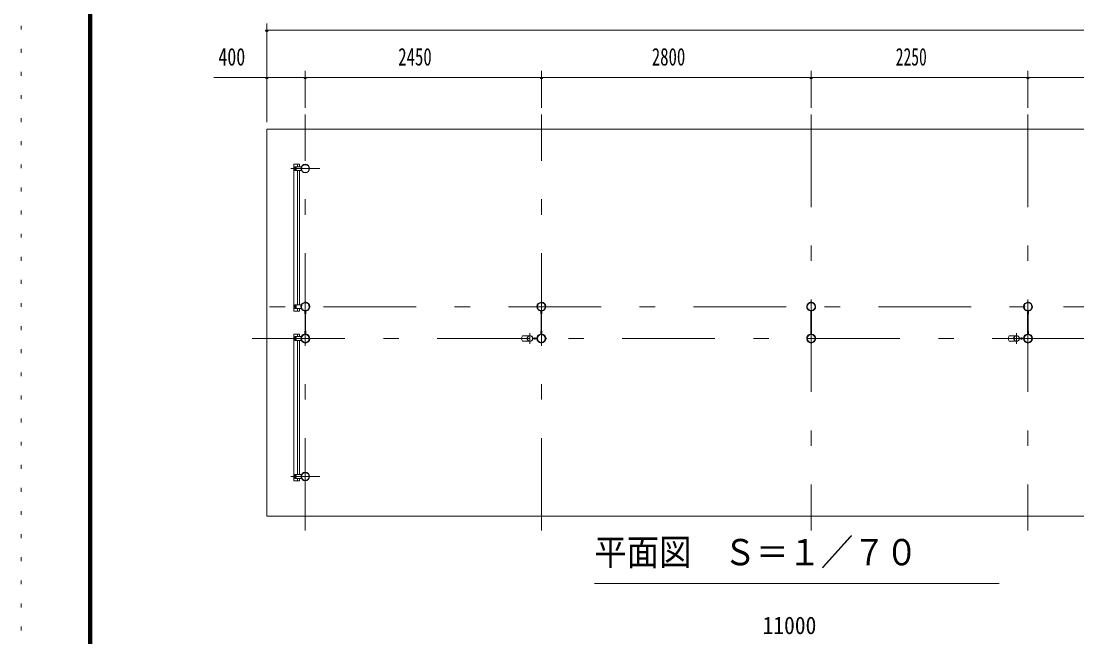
# Model space of a CAD drawing. Units: millimetres, scale not verified, with parts at other scales. Extents: x -34085 to 34091, y -14700 to 14700.
# Drawn here: x -7489 to 3469, y -5647 to 748 of the extents above; entities that cross this region are included whole.
import ezdxf
from ezdxf.enums import TextEntityAlignment as Align

# ---------------------------------------------------------------- set-up
doc = ezdxf.new("R2010")
doc.units = ezdxf.units.MM
doc.header["$LTSCALE"] = 80
doc.linetypes.add('USER3', pattern=[24, 12, -5, 2, -5])
doc.linetypes.add('USER4', pattern=[3, 0.5, -2.5])
for name, color, linetype, lineweight in [('0-2_1-07BOLD', 7, 'Continuous', 18), ('0-3_1-27CENTER', 3, 'USER3', 18), ('0-5_1-57DIM', 3, 'Continuous', 18), ('0-C_F-F1PAPER', 5, 'Continuous', 18), ('0-D_F-E_J_ADD', 5, 'USER4', 18)]:
    doc.layers.add(name, color=color, linetype=linetype, lineweight=lineweight)
doc.styles.add('ＭＳ ゴシック', font='')
doc.styles.get('ＭＳ ゴシック').set_extended_font_data('MS Gothic')

msp = doc.modelspace()

# ---------------------------------------------------------------- linework, layer by layer
at = {"layer": '0-2_1-07BOLD'}
for p, q in [((-4644.13, -763.46), (-4583.63, -763.46)), ((-4618.63, -763.46), (-4618.63, -738.46)), ((-4649.13, -798.46), (-4649.13, -768.46)), ((-4642.63, -778.65), (-4642.63, -774.96)), ((-4642.63, -788.26), (-4642.63, -791.96)), ((-4634.63, -774.96), (-4634.63, -778.65)), ((-4634.63, -791.96), (-4634.63, -788.26)), ((-4618.63, -803.46), (-4618.63, -2197.45)), ((-4601.03, -2197.45), (-4601.03, -803.46)), ((-4649.13, -2202.46), (-4649.13, -2232.46)), ((-4583.63, -2197.45), (-4644.13, -2197.45)), ((-4642.63, -2212.65), (-4642.63, -2208.95)), ((-4642.63, -2222.26), (-4642.63, -2225.96)), ((-4634.63, -2208.95), (-4634.63, -2212.65)), ((-4634.63, -2225.96), (-4634.63, -2222.26)), ((-4618.63, -2262.46), (-4618.63, -2237.46)), ((-4542.07, -2503.01), (-4542.07, -2261.91)), ((-4536.07, -2261.91), (-4536.07, -2503.01)), ((-2092.07, -2503.01), (-2092.07, -2261.91)), ((-2086.08, -2261.91), (-2086.08, -2503.01)), ((707.93, -2503.01), (707.93, -2261.91)), ((713.93, -2261.91), (713.93, -2503.01)), ((2957.93, -2503.01), (2957.93, -2261.91)), ((2963.93, -2261.91), (2963.93, -2503.01)), ((-4618.63, -2502.46), (-4618.63, -2527.46)), ((-4601.03, -2527.46), (-4601.03, -2502.46)), ((-2284.18, -2519.96), (-2216.59, -2519.96)), ((2765.83, -2519.96), (2833.41, -2519.96)), ((-4649.13, -2532.46), (-4649.13, -2562.46)), ((-4644.13, -2567.46), (-4583.63, -2567.46)), ((-4642.63, -2542.66), (-4642.63, -2538.96)), ((-4642.63, -2552.26), (-4642.63, -2555.96)), ((-4634.63, -2538.96), (-4634.63, -2542.66)), ((-4634.63, -2555.96), (-4634.63, -2552.26)), ((-4618.63, -3961.46), (-4618.63, -2567.46)), ((-4601.03, -2567.46), (-4601.03, -3961.46)), ((-2216.59, -2574.96), (-2284.18, -2574.96)), ((-2179.74, -2544.45), (-2133.53, -2544.45)), ((-2133.53, -2550.45), (-2179.74, -2550.45)), ((-2135, -2542.85), (-2178.34, -2542.85)), ((-2178.34, -2552.06), (-2135, -2552.06)), ((2833.41, -2574.96), (2765.83, -2574.96)), ((2870.27, -2544.45), (2916.48, -2544.45)), ((2916.48, -2550.45), (2870.27, -2550.45)), ((2915.01, -2542.85), (2871.66, -2542.85)), ((2871.66, -2552.06), (2915.01, -2552.06)), ((-4649.13, -3966.46), (-4649.13, -3996.46)), ((-4644.13, -4001.46), (-4583.63, -4001.46)), ((-4642.63, -3976.65), (-4642.63, -3972.96)), ((-4642.63, -3986.26), (-4642.63, -3989.96)), ((-4634.63, -3972.96), (-4634.63, -3976.65)), ((-4634.63, -3989.96), (-4634.63, -3986.26)), ((-4618.63, -4001.46), (-4618.63, -4026.46))]:
    msp.add_line(p, q, dxfattribs=at)
for points in [[(6060.93, -4392.46), (6060.93, -372.46), (-4939.08, -372.46), (-4939.08, -4392.46)], [(-4635.74, -778.46), (-4641.51, -778.46), (-4644.41, -783.46), (-4641.52, -788.46), (-4635.74, -788.46), (-4632.86, -783.46)], [(-4635.74, -2212.46), (-4641.52, -2212.46), (-4644.41, -2217.46), (-4641.51, -2222.46), (-4635.74, -2222.46), (-4632.86, -2217.46)], [(-4635.75, -2542.46), (-4632.86, -2547.46), (-4635.75, -2552.46), (-4641.52, -2552.46), (-4644.41, -2547.46), (-4641.52, -2542.46)], [(-4635.75, -3986.46), (-4632.86, -3981.46), (-4635.75, -3976.46), (-4641.52, -3976.46), (-4644.41, -3981.46), (-4641.52, -3986.46)]]:
    msp.add_lwpolyline(points, close=True, dxfattribs=at)
for points in [[(-4601.03, -2237.46), (-4601.03, -2262.46), (-4658.63, -2262.46), (-4658.63, -738.46), (-4601.03, -738.46), (-4601.03, -763.46)], [(-4583.63, -763.46), (-4583.63, -803.46), (-4644.13, -803.46)], [(-4644.13, -2237.46), (-4583.63, -2237.46), (-4583.63, -2197.45)], [(-4543.68, -2263.38), (-4543.68, -2292.46), (-4542.07, -2292.46)], [(-4536.07, -2292.46), (-4534.47, -2292.46), (-4534.47, -2263.38)], [(-2093.68, -2263.38), (-2093.68, -2292.46), (-2092.07, -2292.46)], [(-2086.08, -2292.46), (-2084.47, -2292.46), (-2084.47, -2263.38)], [(706.32, -2263.38), (706.32, -2292.46), (707.93, -2292.46)], [(713.93, -2292.46), (715.53, -2292.46), (715.53, -2263.38)], [(2956.33, -2263.38), (2956.33, -2292.46), (2957.93, -2292.46)], [(2963.93, -2292.46), (2965.53, -2292.46), (2965.53, -2263.38)], [(-4601.03, -2502.46), (-4658.63, -2502.46), (-4658.63, -4026.46), (-4601.03, -4026.46), (-4601.03, -4001.46)], [(-4542.07, -2472.46), (-4543.68, -2472.46), (-4543.68, -2501.54)], [(-4534.47, -2501.54), (-4534.47, -2472.46), (-4536.07, -2472.46)], [(-2092.07, -2472.46), (-2093.68, -2472.46), (-2093.68, -2501.54)], [(-2084.47, -2501.54), (-2084.47, -2472.46), (-2086.08, -2472.46)], [(707.93, -2472.46), (706.32, -2472.46), (706.32, -2501.54)], [(715.53, -2501.54), (715.53, -2472.46), (713.93, -2472.46)], [(2957.93, -2472.46), (2956.33, -2472.46), (2956.33, -2501.54)], [(2965.53, -2501.54), (2965.53, -2472.46), (2963.93, -2472.46)], [(-4583.63, -2567.46), (-4583.63, -2527.46), (-4644.13, -2527.46)], [(-4583.63, -4001.46), (-4583.63, -3961.46), (-4644.13, -3961.46)]]:
    msp.add_lwpolyline(points, dxfattribs=at)
for centre, radius in [((-4539.08, -783.46), 44.55), ((-4539.08, -783.46), 40.35), ((-4638.63, -783.46), 6.25), ((-4638.63, -783.46), 4.9), ((-4539.08, -2217.46), 44.55), ((-4539.08, -2217.46), 40.35), ((-4539.08, -2169.06), 2.25), ((-2089.08, -2217.46), 44.55), ((-2089.08, -2217.46), 40.35), ((-2089.08, -2169.06), 2.25), ((710.92, -2217.46), 44.55), ((710.92, -2217.46), 40.35), ((710.92, -2169.06), 3.85), ((710.92, -2169.06), 2.25), ((2960.93, -2217.46), 44.55), ((2960.93, -2217.46), 40.35), ((2960.93, -2169.06), 2.25), ((-4638.63, -2217.46), 6.25), ((-4638.63, -2217.46), 4.9), ((-4539.08, -2547.46), 44.55), ((-4539.08, -2547.46), 40.35), ((-2207.08, -2547.46), 27.5), ((-2089.08, -2547.46), 46.15), ((-2089.08, -2547.46), 44.55), ((-2089.08, -2547.46), 40.35), ((710.92, -2547.46), 44.55), ((710.92, -2547.46), 40.35), ((2842.93, -2547.46), 27.5), ((2960.93, -2547.46), 46.15), ((2960.93, -2547.46), 44.55), ((2960.93, -2547.46), 40.35), ((-4638.63, -2547.46), 6.25), ((-4638.63, -2547.46), 4.9), ((-4539.08, -2595.86), 2.25), ((-2238.43, -2547.46), 2.25), ((-2089.08, -2595.86), 2.25), ((-2040.68, -2547.46), 2.25), ((710.92, -2595.86), 3.85), ((710.92, -2595.86), 2.25), ((2811.58, -2547.46), 2.25), ((2960.93, -2595.86), 2.25), ((3009.33, -2547.46), 2.25), ((-4539.08, -3981.46), 44.55), ((-4539.08, -3981.46), 40.35), ((-4638.63, -3981.46), 6.25), ((-4638.63, -3981.46), 4.9)]:
    msp.add_circle(centre, radius, dxfattribs=at)
for centre, radius, start, end in [((-4644.13, -768.46), 5, 90, 180), ((-4644.13, -798.46), 5, 180, 270), ((-4638.63, -774.96), 4, 0, 180), ((-4638.63, -791.96), 4, 180, 0), ((-4539.08, -2217.46), 46.15, 93.78961, 264.28209), ((-4539.08, -2169.06), 3.85, 322.09525, 270.00276), ((-4539.08, -2217.46), 46.15, 275.72758, 90.00154), ((-2089.08, -2217.46), 46.15, 93.78961, 264.28209), ((-2089.08, -2169.06), 3.85, 322.09525, 270.00276), ((-2089.08, -2217.46), 46.15, 275.72758, 90.00154), ((710.92, -2217.46), 46.15, 275.71791, 264.28209), ((2960.93, -2217.46), 46.15, 93.78961, 264.28209), ((2960.93, -2169.06), 3.85, 322.09525, 270.00276), ((2960.93, -2217.46), 46.15, 275.72758, 90.00154), ((-4644.13, -2202.46), 5, 90, 180), ((-4644.13, -2232.46), 5, 180, 270), ((-4638.63, -2208.95), 4, 0, 180), ((-4638.63, -2225.96), 4, 180, 0), ((-4539.08, -2547.46), 46.15, 95.71837, 266.21085), ((-4539.08, -2547.46), 46.15, 269.99892, 84.27287), ((-2248.68, -2547.46), 44.9, 142.23546, 217.76454), ((-2207.08, -2547.46), 29.1, 9.09488, 180), ((-2189.67, -2547.46), 44.9, 142.23546, 160.41136), ((710.92, -2547.46), 46.15, 95.71837, 84.28163), ((2801.32, -2547.46), 44.9, 142.23546, 217.76454), ((2842.93, -2547.46), 29.1, 9.09488, 180), ((2860.33, -2547.46), 44.9, 142.23546, 160.41136), ((-4644.13, -2532.46), 5, 90, 180), ((-4644.13, -2562.46), 5, 180, 270), ((-4638.63, -2538.96), 4, 0, 180), ((-4638.63, -2555.96), 4, 180, 0), ((-4539.08, -2595.86), 3.85, 90, 37.90752), ((-2238.43, -2547.46), 3.85, 51.34222, 0), ((-2207.08, -2547.46), 29.1, 185.93016, 350.90877), ((-2189.67, -2547.46), 44.9, 199.58864, 217.76454), ((-2089.08, -2595.86), 3.85, 90, 37.90752), ((-2040.68, -2547.46), 3.85, 180, 127.90752), ((2811.58, -2547.46), 3.85, 51.34222, 0), ((2842.93, -2547.46), 29.1, 185.93016, 350.90877), ((2860.33, -2547.46), 44.9, 199.58864, 217.76454), ((2960.93, -2595.86), 3.85, 90, 37.90752), ((3009.33, -2547.46), 3.85, 180, 127.90752), ((-4644.13, -3966.46), 5, 90, 180), ((-4644.13, -3996.46), 5, 180, 270), ((-4638.63, -3972.96), 4, 0, 180), ((-4638.63, -3989.96), 4, 180, 0)]:
    msp.add_arc(centre, radius, start, end, dxfattribs=at)
at = {"layer": '0-3_1-27CENTER'}
for p, q in [((-4539.08, -4542.46), (-4539.08, -222.46)), ((-2089.08, -4542.46), (-2089.08, -222.46)), ((710.92, -222.46), (710.92, -4542.46)), ((2960.93, -222.46), (2960.93, -4542.46)), ((-4638.63, -800.96), (-4638.63, -765.96)), ((-4689.08, -783.46), (-4389.08, -783.46)), ((6210.93, -2217.46), (-5089.08, -2217.46)), ((-4638.63, -2234.96), (-4638.63, -2199.96)), ((-2207.08, -2492.46), (-2207.08, -2602.45)), ((2842.93, -2492.46), (2842.93, -2602.45)), ((-5089.08, -2547.46), (6210.93, -2547.46)), ((-4638.63, -2564.96), (-4638.63, -2529.96)), ((-2156.6, -2558.22), (-2156.6, -2536.69)), ((2893.4, -2558.22), (2893.4, -2536.69)), ((-4389.08, -3981.46), (-4689.08, -3981.46)), ((-4638.63, -3963.96), (-4638.63, -3998.96))]:
    msp.add_line(p, q, dxfattribs=at)
at = {"layer": '0-5_1-57DIM'}
for p, q in [((-4939.08, -302.46), (-4939.08, 722.54)), ((-4925.08, 652.54), (-4953.08, 652.54)), ((-4939.08, 652.54), (6060.92, 652.54)), ((-4539.08, -152.46), (-4539.08, 232.54)), ((-2089.08, -152.46), (-2089.08, 232.54)), ((710.92, -152.46), (710.92, 232.54)), ((2960.92, 232.54), (2960.92, -152.46)), ((-4939.08, 162.54), (-5488.58, 162.54)), ((-4925.08, 162.54), (-4953.08, 162.54)), ((-4939.08, 162.54), (-4539.08, 162.54)), ((-4525.08, 162.54), (-4553.08, 162.54)), ((-4539.08, 162.54), (-2089.08, 162.54)), ((-2075.08, 162.54), (-2103.08, 162.54)), ((-2089.08, 162.54), (710.92, 162.54)), ((724.92, 162.54), (696.92, 162.54)), ((710.92, 162.54), (2960.92, 162.54)), ((2974.92, 162.54), (2946.92, 162.54)), ((2960.92, 162.54), (5660.92, 162.54)), ((2660.92, -5092.46), (-1539.08, -5092.46))]:
    msp.add_line(p, q, dxfattribs=at)
for centre in [(-4939.08, 652.54), (-4939.08, 162.54), (-4539.08, 162.54), (-2089.08, 162.54), (710.92, 162.54), (2960.92, 162.54)]:
    msp.add_arc(centre, 14, 180, 0, dxfattribs=at)
at = {"layer": '0-C_F-F1PAPER'}
for points in [[(33391.46, -14000), (-6788.54, -14000), (-6788.54, 14140), (33391.46, 14140)], [(33387.96, -13996.5), (33387.96, 14136.5), (-6785.04, 14136.5), (-6785.04, -13996.5)], [(33384.46, -13993), (33384.46, 14133), (-6781.54, 14133), (-6781.54, -13993)], [(33380.96, -13989.5), (-6778.04, -13989.5), (-6778.04, 14129.5), (33380.96, 14129.5)], [(33377.46, -13986), (33377.46, 14126), (-6774.54, 14126), (-6774.54, -13986)], [(33373.96, -13982.5), (-6771.04, -13982.5), (-6771.04, 14122.5), (33373.96, 14122.5)], [(33370.46, -13979), (33370.46, 14119), (-6767.54, 14119), (-6767.54, -13979)], [(33366.96, -13975.5), (-6764.04, -13975.5), (-6764.04, 14115.5), (33366.96, 14115.5)], [(33363.46, -13972), (-6760.54, -13972), (-6760.54, 14112), (33363.46, 14112)], [(33359.96, -13968.5), (-6757.04, -13968.5), (-6757.04, 14108.5), (33359.96, 14108.5)], [(33356.46, -13965), (33356.46, 14105), (-6753.54, 14105), (-6753.54, -13965)]]:
    msp.add_lwpolyline(points, close=True, dxfattribs=at)
at = {"layer": '0-D_F-E_J_ADD'}
msp.add_lwpolyline([(34091.46, -14700), (-7488.54, -14700), (-7488.54, 14700), (34091.46, 14700)], close=True, dxfattribs=at)

# ---------------------------------------------------------------- texts
at = {"layer": '0-5_1-57DIM', "color": 7, "style": 'ＭＳ ゴシック'}
for s, height, width, p in [('400', 182.3, 0.75, (-5441.51, 232.54)), ('2450', 182.3, 0.7, (-3574.49, 232.54)), ('2800', 182.3, 0.7, (-942.86, 232.54)), ('2250', 182.3, 0.65, (1588.57, 232.54)), ('平面図\u3000Ｓ＝１／７０', 273.5, 0.9, (-1539.08, -4985.15)), ('11000', 182.3, 0.9, (206.66, -5672.46))]:
    msp.add_text(s, height=height, dxfattribs=dict(at, width=width)).set_placement(p, align=Align.BOTTOM_LEFT)

doc.saveas('drawing.dxf')
